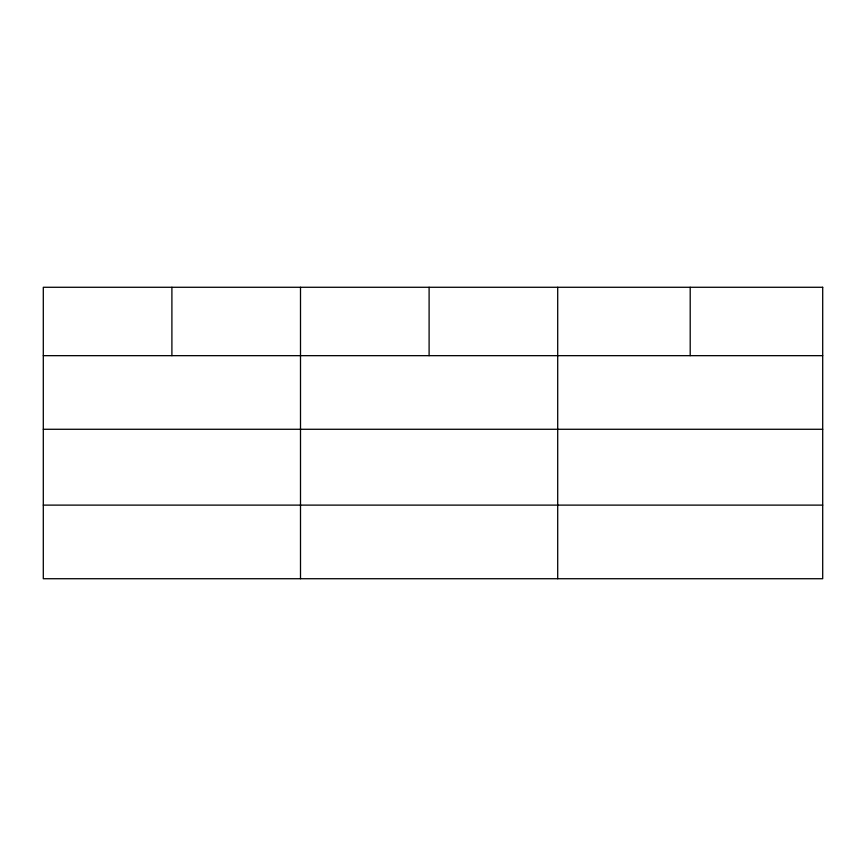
<?xml version="1.0" encoding="UTF-8"?>
<svg xmlns="http://www.w3.org/2000/svg" width="866" height="866" viewBox="0 0 866 866"><rect width="100%" height="100%" fill="white"/><g stroke="black" fill="none" stroke-linecap="round" stroke-linejoin="round"><path stroke-width="1.3" d="M43.3 355.666L822.7 355.666M43.3 429.276L822.7 429.276M43.3 505.116L822.7 505.116M690.202 287.274L690.202 355.666M557.704 287.274L557.704 578.726M429.103 287.274L429.103 355.666M300.502 287.274L300.502 578.726M171.901 287.274L171.901 355.666M822.7 287.274L43.3 287.274L43.3 578.726L822.7 578.726L822.7 287.274"/></g></svg>
